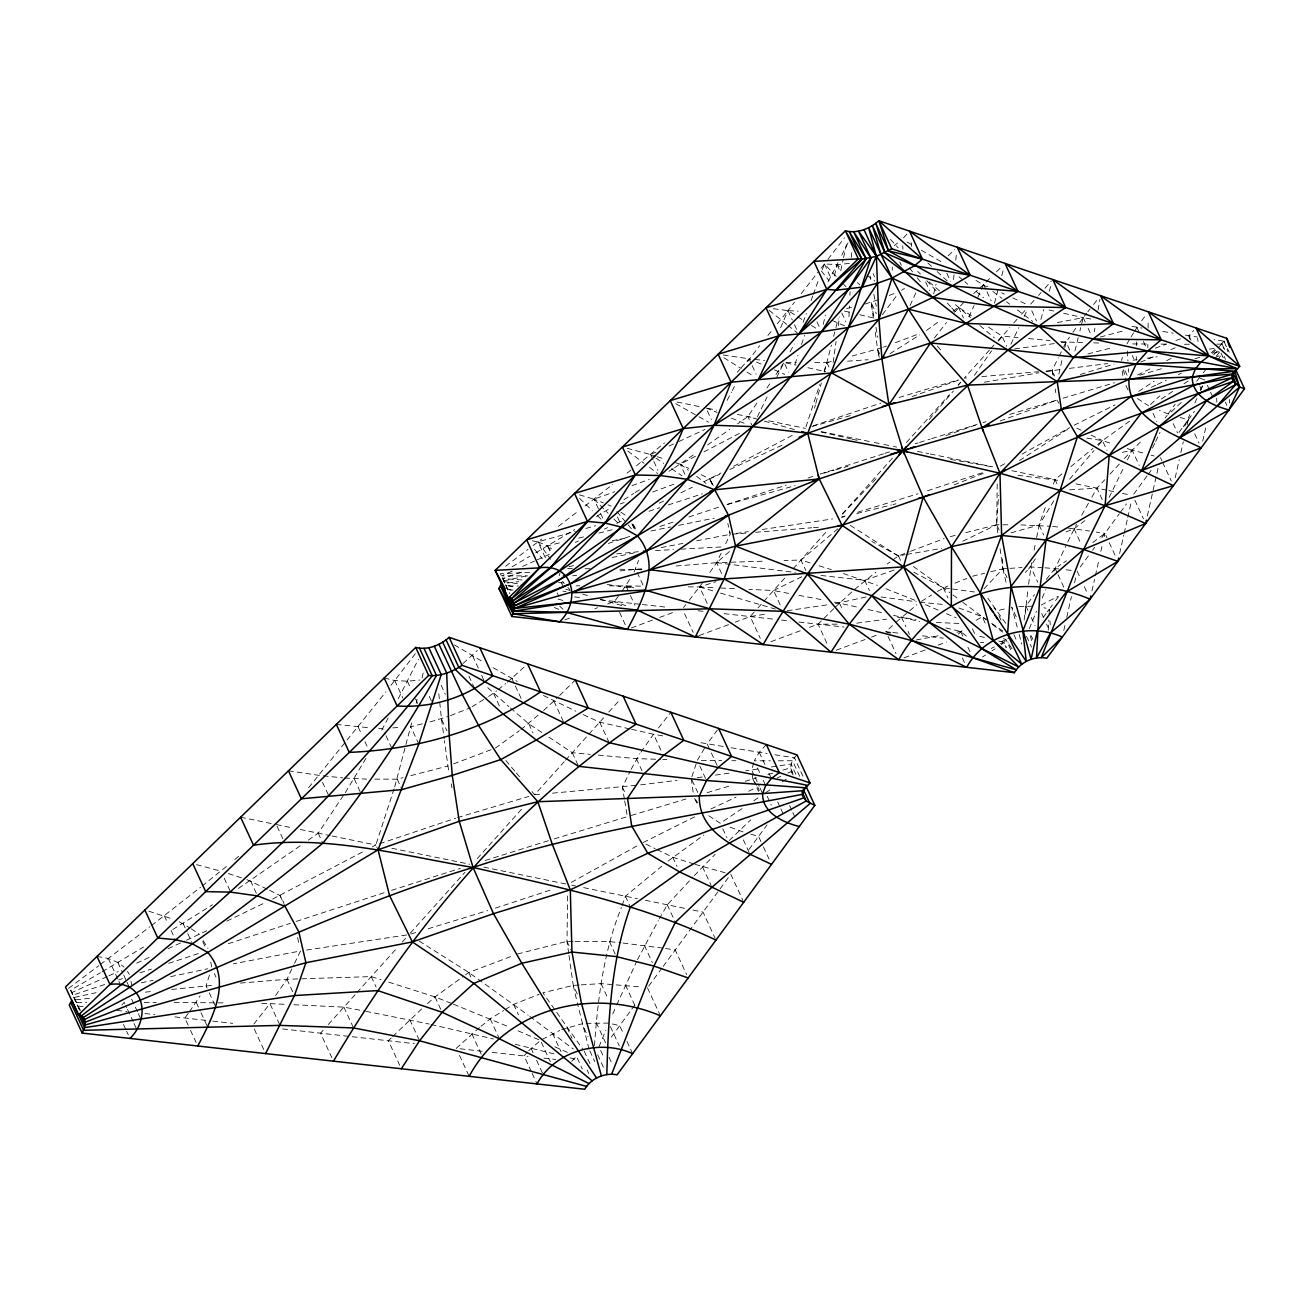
<?xml version="1.0" encoding="UTF-8"?>
<svg xmlns="http://www.w3.org/2000/svg" width="1310" height="1310" viewBox="0 0 1310 1310"><rect width="100%" height="100%" fill="white"/><g stroke="black" fill="none" stroke-linecap="round" stroke-linejoin="round"><path stroke-width="0.75" stroke-dasharray="5 3.75" d="M1147.822 347.69L1147.871 344.432M1148.084 328.122L1148.182 319.967M568.704 953.353L567.001 941.35L567.623 894.533M997.811 532.744L996.681 524.753L997.221 484.045M1136.261 360.266L1136.327 356.598M1136.523 345.594L1136.589 341.926M892.225 270.237L892.29 267.125M848.946 316.774L849.42 306.081M849.895 295.372L850.059 291.819M1048.262 630.126L1048.786 620.105M1049.097 614.325L1049.376 609.052L1043.923 607.774M1229.337 402.923L1229.517 399.419M999.153 530.091L996.681 524.753L998.564 495.311M594.478 1045.609C597.851 998.777 603.55 951.322 621.399 907.552M1025.239 614.226L1027.842 590.04M851.353 257.366L851.795 252.568M953.483 279.57L954.057 274.723M955.743 260.182L956.496 253.714M1024.142 619.957L1025.861 605.875L1034.392 594.691M1028.579 584.293L1031.592 562.809M833.144 362.493L836.058 341.533M838.253 325.813L839.464 317.085M1094.308 331.757L1094.931 328.139M1098.042 310.11L1099.909 299.286M1034.098 550.216L1035.784 541.816M1036.619 537.624L1039.125 525.015L1045.495 506.839M840.758 270.646L843.214 259.282M843.574 257.644L846.391 244.643M422.066 678.007L423.752 670.442M1058.889 374.087L1062.263 359.005M1064.784 347.69L1066.045 342.041L1069.484 337.161M1063.802 630.47L1065.276 623.887M1066.766 617.305L1071.433 596.607M1074.56 582.737L1076.411 574.5M1091.95 590.974L1094.538 579.446M1095.389 575.696L1099.205 558.748M1100.842 551.461L1102.709 543.241M1104.183 536.642L1104.936 533.35L1096.339 532.073M1119.641 553.459L1123.8 535.02M1124.16 533.416L1127.517 518.547M1127.763 517.45L1131.398 501.272M1147.331 515.976L1158.99 464.231M1175.201 477.757L1179.262 459.712M1180.834 452.72L1183.307 441.748M1187.138 424.735L1188.252 419.806L1180.163 417.464M1202.678 441.208L1205.642 428.042M823.253 324.323L825.415 314.99M834.454 275.788L837.041 264.587L839.415 259.904M411.668 722.792L394.687 786.933M416.203 703.29L417.104 699.393M933.67 293.915L936.077 284.204M1074.92 350.982L1078.981 334.607M1079.882 330.971L1080.717 327.647M1081.552 324.307L1083.206 317.642L1086.661 313.254M824.334 372.007L831.408 345.087M833.668 336.342L834.798 331.97M835.927 327.598L838.187 318.838M559.255 575.729L560.041 572.748M994.487 303.216L998.073 289.657M1001.773 275.657L1003.394 269.532M814.542 408.114L815.393 404.97M815.819 403.398L821.354 382.995M753.725 762.682L751.694 769.952L754.2 775.405M1040.861 319.444L1043.841 309.471M1049.294 291.18L1050.784 286.186M209.469 975.115L206.03 985.873L208.454 991.097M634.089 572.044L638.576 560.32M394.064 788.866L375.806 844.983L378.05 849.83M805.961 426.913L819.749 384.518M824.039 371.369L826.888 362.592L833.225 360.938M691.876 776.748L697.264 760.471L705.173 747.175M1121.458 360.447L1122.457 357.433M794.941 364.327L797.954 355.288M801.556 344.448L804.553 335.425M622.053 905.652L625.378 896.187L661.697 866.319M1053.469 484.127L1055.058 479.591L1062.95 473.09M803.079 322.407L806.338 313.483M811.054 300.563L812.74 295.945M813.281 294.439L818.832 279.226M822.287 269.794L824.416 263.949L837.041 264.587L849.535 263.457M598.981 1046.821L605.76 1030.397M1029.316 628.636L1036.505 611.246M780.596 327.795L787.965 310.617L794.581 302.135M612.736 1014.022L615.913 1006.751M616.699 1004.934L636.611 961.54M1042.154 598.031L1045.855 589.549M1053.862 571.193L1065.62 546.352M1184.748 426.176L1189.791 414.648M1194.835 403.12L1197.356 397.372M1200.517 390.167L1202.416 385.844M968.909 316.922L974.051 305.59M977.735 297.501L980.682 291.017M981.419 289.395L983.63 284.548L992.178 276.082M910.106 305.443L916.034 292.507M637.462 959.739L658.308 920.652M1067.716 541.947L1076.574 524.229M275.608 995.502L286.939 979.274L293.702 965.126M294.553 963.358L300.481 950.962L233.442 963.8M709.823 572.404L716.619 562.678L721.139 553.229M725.642 543.797L730.161 534.365L729.948 531.975M1010.894 344.202L1018.82 327.647M1024.109 316.611L1026.745 311.092M1186.827 422.786L1188.252 419.806M1152.505 448.036L1154.962 442.96M1155.666 441.486L1160.054 432.382M1109.128 497.391L1124.045 466.835M1127.435 459.875L1132.184 450.165L1140.322 442.158M624.379 798.936L622.397 787.13L630.257 771.099M631.125 769.33L639.804 753.758M1052.7 374.218L1052.077 370.534L1058.284 357.876M1059.07 356.287L1061.395 351.538M1063.72 346.79L1066.045 342.041L1082.649 342.549M757.36 416.744L767.07 397.012M776.764 377.28L783.233 364.115M398.224 698.721L418.43 659.307M841.79 255.204L848.11 242.71M388.169 718.011L380.735 732.028M828.067 281.814L837.041 264.587L842.101 269.09M727.148 400.352L731.52 392.05M732.257 390.658L734.435 386.499M747.584 361.576L759.653 345.676M345.316 792.599L366.079 758.163M790.061 351.751L794.351 344.104M659.307 918.883L667.281 904.784L693.006 876.996M1081.667 515.207L1088.463 503.204M1091.852 497.194L1096.961 488.171L1104.788 479.738M1035.342 558.911L1028.563 569.162M766.366 744.555L759.243 752.3L754.233 760.848L770.362 760.799M189.41 1011.795L200.168 995.829M622.135 591.039L630.831 577.579M1200.238 390.347L1203.939 384.092M1217.874 360.414L1221.166 354.846L1223.442 357.663M1126.944 343.875L1129.417 339.716M1131.07 336.948L1133.543 332.805M1134.362 331.414L1139.7 323.406M1011.009 532.842L1039.125 525.015L1054.353 499.847M1218.84 347.232L1224.146 341.206L1214.075 339.634M308.292 840.136L318.199 833.16L344.186 794.286M756.918 403.038L747.879 416.564L737.465 423.883M766.956 388.022L770.984 382.012M776.011 374.496L784.051 362.477M689.273 600.193L703.028 582.148M640.934 752.136L653.526 734.239L663.45 736.024M974.394 375.315L991.637 350.818M998.531 341.009L1009.813 327.385M1072.906 332.281L1076.345 327.402M1079.767 322.522L1083.206 317.642L1092.949 319.394M1165.147 418.119L1167.161 415.335M1168.16 413.927L1175.185 404.135M611.328 1037.062L630.568 1010.845M631.764 1009.208L635.399 1004.262M648.679 986.168L661.959 968.057M663.171 966.42L729.588 875.899M748.911 849.568L767.021 824.874M1043.169 617.534L1046.264 613.293M1047.312 611.885L1049.376 609.052L1049.588 613.014M1050.407 607.66L1052.47 604.86M1055.549 600.651L1058.627 596.443M1080.242 567.001L1088.463 555.784M1092.589 550.184L1094.636 547.383M1101.841 537.558L1119.329 513.733M1120.361 512.325L1126.534 503.924M1133.739 494.099L1147.101 475.874M1148.133 474.482L1151.228 470.274M1179 432.415L1182.078 428.206M1183.11 426.814L1194.425 411.389M188.263 1013.351L184.841 1018.001L189.688 1028.497M618.336 596.23L614.521 601.405L606.677 604.319M717.471 729.965L707.154 743.851L710.528 751.154M1141.616 320.819L1146.381 314.384M882.449 314.613L897.743 294.291M390.953 685.376L415.81 653.084M827.953 259.331L844.475 237.798M308.603 787.703L385.926 691.811M801.212 293.653L817.784 272.431M821.092 268.19L824.416 263.949L838.858 279.194M253.911 1024.027L269.942 1003.607L285.924 1004.377M683.509 607.529L685.818 604.598M934.439 337.898L946.459 322.571M954.482 312.337L963.521 302.692M1196.587 381.308L1199.96 377.018M1203.333 372.711L1206.707 368.421M1216.45 355.993L1220.167 351.244M658.471 727.967L670.851 712.28M1087.824 311.78L1090.133 308.849M1093.604 304.46L1097.06 300.072M1046.346 579.364L1055.09 568.36L1060.805 564.577M767.906 335.442L772.622 329.612M777.338 323.767L787.965 310.617L798.134 311.174M929.281 419.478L953.402 390.953M958.232 385.255L960.639 382.389M1069.599 479.214L1093.965 450.575M1098.206 445.596L1102.447 440.618L1131.48 419.888M571.766 1061.264L576.466 1056.368L582.328 1069.075M1001.446 644.651L1009.388 637.299M737.301 372.22L739.904 369.24M741.214 367.75L749.042 358.809L753.512 360.758M527.521 1052.012L524.066 1055.926L531.352 1071.678M528.667 1050.702L540.49 1040.467L516.287 1030.069M958.347 634.106L963.816 628.947M463.085 663.45L477.413 650.415M903.507 237.88L907.093 233.819M323.128 1030.282L320.524 1033.181L331.856 1057.678M328.319 1024.502L355.632 994.061M356.926 992.603L396.865 948.112M754.101 612.228L750.204 616.568L735.221 622.152M757.999 607.889L785.312 577.448M793.139 568.736L827.347 530.615M402.235 942.119L406.28 937.616M410.341 933.097L464.952 872.28M477.233 858.59L522.297 808.401M531.975 791.6L534.578 794.712L564.217 761.716M565.56 760.209L603.599 717.831M608.806 712.05L620.498 699.032M1013.727 323.03L1017.641 318.657M1021.554 314.302L1025.468 309.946M1030.692 304.133L1037.176 296.895M1038.486 295.454L1041.073 292.556M1044.971 288.216L1051.471 280.979M842.346 513.913L892.847 457.665M906.389 442.583L949.488 394.572M958.101 384.976L960.574 382.225M989.41 350.114L964.258 378.115L970.121 377.607M990.655 348.706L994.437 344.514M998.204 340.305L1001.97 336.113L1017.985 337.587M121.83 1005.048L124.253 1002.363L126.71 1007.668M797.053 754.937C791.453 759.882 788.292 768.38 793.107 774.98M1189.562 339.028L1188.923 335.704L1193.672 330.546M694.365 875.538L715.178 854.3M1109.996 474.105L1120.443 462.839M1124.357 458.615L1132.184 450.165L1144.76 453.489M983.99 588.796L1002.936 568.786L1008.143 568.458M842.428 514.077L876.357 478.527M1213.666 354.797L1217.219 351.096M543.601 710.478L558.224 696.92M559.648 695.495L575.336 680.005M996.451 271.858L1000.742 267.633M391.231 1037.946L388.382 1040.762L399.697 1065.259M392.656 1036.537L421.656 1008.929M833.75 608.659L818.062 624.166L807.599 628.047M835.174 607.25L852.073 591.661M1025.288 572.388L1027.466 570.243M729.277 840.463L750.712 819.88M1181.243 402.465L1168.831 414.189L1159.399 410.439M948.129 255.827L954.646 249.702M507.33 682.264L524.737 666.528M890.325 633.238L885.904 631.747L893.698 624.444M896.286 622.004L916.836 604.745M479.476 1027.531L456.224 1048.344L482.162 1051.242M1150.507 404.495L1159.71 395.964M1212.127 353.454L1215.483 350.343M973.576 293.62L983.63 284.548L987.789 286.448M520.856 729.605L542.111 711.821M854.595 589.385L875.948 572.159M427.584 1003.575L435.018 996.894L463.953 975.966M1211.308 352.717L1216.45 348.116M1221.575 343.515L1224.146 341.206L1226.684 346.691M676.157 565.969L716.619 562.678L730.178 550.855M837.925 528.798L800.967 560.009L784.084 560.549M636.496 465.721L664.497 442.927M202.084 886.035L228.66 864.698M234.817 859.524L239.419 855.643M1070.86 466.606L1092.966 448.413M1097.698 444.516L1102.447 440.618L1112.354 443.795M668.018 861.112L703.896 834.994M488.597 696.478L496.621 690.927M498.144 689.699L505.807 683.509M481.016 1026.303L490.218 1018.869L503.58 1010.583M894.353 245.576L897.53 243.038M585.079 505.955L612.867 484.291M627.048 473.156L631.764 469.438M151.501 925.515L200.512 887.279M533.023 545.631L541.816 538.967M558.355 526.342L578.709 510.802M100.346 964.471L149.897 926.743M1092.753 542.569L1104.936 533.35L1107.081 538.017M505.644 566.215L528.045 549.365M68.497 988.428L98.758 965.667M1066.029 531.942L1074.02 528.732L1084.893 520.676M926.497 330.464L940.416 320.36M952.927 311.272L958.494 307.228L971.873 316.119M495.426 748.075L519.268 730.767M887.214 564.02L890.014 561.974M892.831 559.943L898.463 555.882L909.124 551.837M465.558 974.804L468.783 972.478L513.782 955.432M674.601 467.735L695.839 453.211M707.547 444.958L729.67 429.385M238.436 888.426L301.693 844.77M1161.282 399.059L1172.614 391.428M1183.929 383.797L1189.595 379.998M742.082 808.597L720.287 823.286L706.974 814.574M753.84 800.688L760.537 796.169M1063.654 562.694L1066.504 560.811M1138.75 391.346L1154.208 381.144M765.58 792.779L770.542 789.504M782.152 781.874L788.784 777.518M982.484 657.014L985.644 654.967M991.965 650.841L995.125 648.777M1019.508 460.531L1069.762 427.862M890.03 353.667L919.718 334.901M623.969 499.634L633.811 493.444M635.219 492.544L640.852 489.007M668.984 471.289L673.193 468.636M172.74 929.51L212.466 904.784M901.542 290.28L904.44 288.478M472.075 706.745L486.943 697.51M921.372 601.356L931.59 595.018M937.436 591.399L947.67 586.045M505.251 1009.551L513.602 1004.377L539.196 994.257M535.757 552.82L574.713 529.551M596.427 516.517L611.361 507.543M102.147 971.725L143.592 947.015M976.196 620.301L982.222 616.732L987.298 620.252M542.209 1039.436L559.796 1030.413M512.161 566.722L529.862 556.292M79.91 1010.272L70.674 990.278L100.395 972.757M1000.332 466.163L1006.113 462.954M1021.996 454.128L1069.68 427.65M571.34 882.383L639.296 844.639M703.928 481.703L720.958 472.992M733.633 466.294L794.22 434.331M272.677 899.053L363.148 851.664M372.187 846.882L375.806 844.983L332.101 836.009M675.305 462.594L680.234 464.199L695.528 456.24M703.863 451.901L740.003 433.102M1041.221 605.073L1057.792 596.443M991.228 648.434L994.306 646.894M1000.463 643.783L1003.542 642.244L1006.571 647.189M1074.085 425.292L1115.105 404.872M694.709 816.834L642.883 842.658L655.18 848.651M1137.653 375.037L1151.605 368.11M1166.653 360.659L1171.255 358.383M801.769 576.744L773.571 590.532L748.927 589.369M962.801 541.194L996.681 524.753L1008.815 524.819M659.307 503.155L663.63 501.091M680.905 492.773L692.417 487.238M186.478 940.236L206.718 930.771M226.876 921.077L265.357 902.574M1151.326 387.302L1155.829 385.189M1157.336 384.485L1166.342 380.244M1178.345 374.594L1181.342 373.17M710.855 808.99L736.056 797.119M748.649 791.191L755.854 787.801M701.276 474.728L709.692 478.936L719.779 474.22M729.866 469.52L783.216 444.663M627.13 448.282L650.661 454.586L655.933 452.13M668.935 446.12L677.057 442.371M678.809 441.552L704.96 429.467M575.27 542.455L578.349 541.046M604.483 529.027L607.545 527.602M616.781 523.361L622.921 520.529M136.666 963.161L151.436 956.365M168.04 948.735L184.628 941.088M1214.403 357.941L1221.166 354.846M777.239 777.976L780.793 776.339M787.916 773.08L791.486 771.443L793.762 774.259M512.112 571.16L501.697 575.876L527.635 575.909M522.543 566.46L534.447 561.073M537.428 559.73L549.332 554.343M107.125 976.605L72.017 992.472L72.656 995.125L107.24 983.679M108.976 975.77L118.211 971.594M1140.535 362.133L1156.452 355.583M1170.894 349.623L1175.234 347.838M561.597 1029.676L582.082 1023.749L588.026 1036.603M954.99 583.146L966.682 578.529M865.042 304.051L878.421 299.695M889.261 295.438L896.482 292.589M954.106 484.864L983.515 473.27M429.975 721.974L448.74 716.308M450.542 715.587L470.421 707.777M910.646 551.264L944.166 538.574M882.056 347.723L852.253 355.993M883.529 347.166L886.51 346.036M895.418 342.68L919.178 333.723M453.62 763.845L493.526 748.796M1155.273 348.182L1166.489 344.022M1175.84 340.551L1181.44 338.471M564.839 619.876L571.373 617.452M594.904 608.692L597.524 607.725M631.371 627.948L652.429 620.121M659.618 617.452L673.209 612.392M699.229 635.53L730.603 623.871M771 641.654L801.065 630.47M836.222 650.218L864.993 639.526M871.527 637.086L878.06 634.662M904.08 657.8L925.138 649.957M938.058 645.159L946.475 642.031M1000.136 421.001L1057.039 400.041L1058.971 403.284M620.35 503.908L624.182 502.516M652.822 491.97L675.747 483.521M1001.233 641.556L1006.146 639.771L1008.225 643.03M579.413 494.852L593.987 499.159L614.816 491.725M631.96 485.633L649.285 479.46M945.853 435.608L977.08 424.555M912.104 396.521L958.462 380.162M821.026 575.483L864.698 580.297L894.271 570.03M813.346 425.75L880.909 403.103M379.605 843.706L455.618 818.226M521.544 572.175L502.336 578.529L522.837 580.019M118.751 979.864L122.6 978.586M608.364 543.47L631.043 535.986M688.29 586.847L699.622 587.011L715.964 581.64M139.875 972.888L151.387 969.072M168.646 963.374L201.249 952.616M659.945 526.473L675.19 521.462M688.913 516.959L720.909 506.446M927.546 490.726L984.727 471.944M228.333 943.708L290.394 923.321M495.327 908.158L552.509 889.375M648.958 511.227L659.667 507.74M668.231 504.956L702.487 493.788M727.083 504.432L786.246 485.126M808.041 478.019L815.835 475.481M296.191 921.421L385.795 892.192M883.448 453.833L820.387 474.024L834.159 470.241M884.938 453.358L889.457 451.917M391.526 890.358L460.318 868.333M915.068 443.812L918.081 442.878M919.604 442.403L930.182 439.096M931.688 438.621L977.031 424.44M485.191 860.474L548.448 840.692M1080.357 374.48L1113.877 364.147M841.822 517.057L844.999 516.075M857.706 512.21L918.015 493.788M410.898 934.03L416.645 932.278M428.173 928.757L487.68 910.581M983.008 422.59L985.971 421.689M1009.666 414.468L1057.039 400.041M554.212 838.924L627.359 816.638L624.706 800.901M1063.081 398.224L1114.401 382.782M631.273 815.459L685.965 799.002M1139.864 375.151L1162.838 368.306M707.122 792.665L731.881 785.279M745.21 781.3L756.607 777.911M899.053 397.47L958.331 379.867M1195.064 358.694L1199.78 357.302M1213.895 353.11L1218.611 351.702M457.517 817.587L528.798 796.431M767.906 774.554L773.555 772.867M782.954 770.067L790.487 767.84L793.745 774.898M811.905 426.569L850.96 415.483M835.682 469.815L847.881 466.376M532.335 540.85L538.001 541.881L575.237 531.434M585.881 528.454L595.722 525.703M727.132 504.563L795.137 485.65M1100.351 337.014L1122.244 331.168M374.775 779.122L397.208 779.188L403.054 777.665M410.865 775.635L447.922 766.006L444.45 740.625M1087.906 353.897L1112.305 347.641M950.307 536.625L956.496 535.037M965.765 532.662L996.681 524.753M517.532 954.008L567.001 941.35L573.059 941.382M545.32 557.733L538.001 541.881L547.564 545.861L560.009 542.766M578.66 538.115L584.882 536.56M598.883 533.072L614.423 529.207M841.675 517.27L844.688 516.533M856.773 513.536L891.471 504.94M892.978 504.563L896.007 503.81M1004.246 609.035L996.713 610.902L993.962 607.889M846.587 308.587L852.745 307.08M972.544 576.22L984.694 573.24M990.769 571.75L1002.936 568.786L1002.494 557.667M422.295 723.857L410.767 726.69L418.791 744.064M579.216 985.005L573.256 985.382L542.864 992.816L583.081 1049.638M835.436 603.632L866.418 596.901M1122.342 452.359L1132.184 450.165L1139.258 465.508M504.17 580.805L525.818 576.056M74.49 997.401L96.138 992.653M568.949 566.657L573.567 565.674M612.13 557.536L635.268 552.656M141.333 982.811L153.073 980.338M170.677 976.621L207.832 968.778M650.906 530.992L670.704 526.964M678.613 525.359L714.163 518.138M612.179 540.719L624.821 538.279M1057.334 322.571L1083.206 317.642L1085.662 322.964M661.141 547.58L682.837 543.421M696.642 540.784L730.161 534.365L729.392 530.763M916.099 640.017L938.369 635.759M956.922 632.206L960.639 631.502L965.404 632.681M878.551 545.091L898.463 555.882L905.095 554.719M906.749 554.441L941.562 548.399M984.416 382.209L1038.928 372.81M1046.035 371.581L1061.64 369.338M764.336 614.325L750.204 616.568L760.275 638.347M1209.294 349.148L1214.223 348.394M736.187 533.465L748.256 531.647M762.305 529.518L832.636 518.924M757.606 769.068L745.652 770.82M771.393 766.972L791.109 764.008L796.857 776.453M306.507 950.061L406.968 934.914M787.195 610.738L829.394 604.516M1133.035 360.234L1137.064 359.66M1147.134 358.236L1157.205 356.795M697.329 777.698L705.37 776.552M715.44 775.111L731.553 772.818M856.691 623.183L886.542 619.155M897.743 617.632L901.476 617.141L916.23 619.859M1014.677 348.869L1056.417 343.318M1061.231 342.68L1066.045 342.041L1070.057 350.72M1069.304 368.388L1107.572 363.623M552.542 793.156L638.609 785.116M640.639 784.87L677.106 780.318M507.281 583.015L518.744 581.722M75.816 999.808L91.635 998.04M572.65 575.794L576.596 575.385M619.941 570.914L641.491 568.802M145.361 992.145L153.45 991.31M171.643 989.427L214.119 985.218M616.65 553.868L638.314 551.723M1018.803 606.514L1032.149 606.186M384.19 677.99L394.736 680.545L407.361 681.184L419.855 680.054M586.11 1023.388L608.773 1023.094M981.829 376.592L1038.421 371.712M1046.231 371.041L1052.077 370.534L1054.648 376.085M534.578 794.712L542.569 794.024M240.418 983.073L286.939 979.274L371.287 976.605L380.932 979.683M732.126 534.218L747.257 532.99M755.673 532.302L811.791 527.766M813.51 527.635L821.878 526.947M814.656 362.559L832.047 362.231M847.537 361.167L868.17 359.726M392.722 727.885L400.729 727.361M1009.895 568.343L1022.062 567.558M581.198 984.874L601.077 983.613L641.458 987.036M1069.631 489.825L1096.961 488.171L1102.365 499.88M655.458 550.577L673.487 549.578M680.987 549.168L723.578 546.81M529.764 572.339L500.354 573.682L504.792 583.048M721.63 573.518L716.619 562.678L765.351 561.139M508.427 586.012L518.334 585.963M76.782 1002.625L86.673 1002.576M1189.382 344.235L1183.912 344.252L1186.189 349.197M1216.728 344.153L1222.214 344.137L1224.703 349.541M778.418 760.783L792.534 760.733L800.017 776.945M576.089 585.799L579.79 585.799M609.33 585.848L642.948 586.127M837.106 624.182L818.062 624.166L828.116 645.928M144.264 1002.396L156.267 1002.412M174.263 1002.428L224.927 1002.92M786.082 362.477L796.283 362.51M344.645 778.058L366.603 779.106M1132.642 343.924L1149.721 344.022M1161.119 344.104L1166.817 344.137M1020.932 524.901L1050.767 526.26M701.325 760.504L721.679 760.635M731.848 760.701L735.925 760.733M575.09 941.399L609.445 941.612L621.087 942.856M261.754 1003.493L269.942 1003.607L280.012 1025.386M567.574 568.393L572.323 568.458M585.111 568.687L590.957 568.786M619.843 569.26L642.015 569.637M1093.719 342.876L1099.27 343.04M598.326 755.117L636.365 758.637L660.731 759.374M662.762 759.44L666.806 759.554M642.948 584.948L635.71 569.277L642.358 569.506M936.372 622.528L959.428 623.445M707.171 603.353L699.622 587.011L715.473 587.764M720.746 588.026L734.844 588.698M293.931 1004.754L343.891 1007.128L363.852 1010.927M1042.924 567.688L1030.757 567.017L1037.766 582.164M1044.954 567.803L1060.609 569.08M336.326 724.397L370.484 727.885M378.623 728.327L382.684 728.54L385.189 733.96M558.584 582.59L563.267 582.934M919.898 602.273L945.034 604.598M1028.678 338.586L1050.031 340.551M1060.707 341.55L1066.045 342.041M548.874 737.153L572.29 752.71L590.319 754.38M754.871 359.431L764.598 360.447M323.243 775.815L342.696 777.862M1052.7 526.456L1060.461 527.291M1068.207 528.11L1089.478 531.041M623.02 943.053L663.662 948.227M635.71 569.277L641.736 569.932M509.541 589.664L513.078 590.073M574.5 596.934L581.46 597.704M600.602 599.849L640.606 604.319M642.358 604.516L666.708 607.234M698.017 610.738L703.241 611.328M724.119 613.653L774.57 619.303M781.53 620.072L790.225 621.055M798.92 622.021L844.148 627.081M885.904 631.747L891.128 632.321M892.863 632.517L899.823 633.303M922.437 635.825L943.315 638.167M980.24 642.293L983.777 642.686M79.189 1006.195L83.169 1006.637M116.983 1010.419L126.972 1011.533M144.935 1013.547L154.907 1014.66M174.852 1016.887L210.779 1020.899M212.777 1021.129L232.721 1023.356M282.616 1028.939L414.32 1043.661M492.151 1052.356L528.045 1056.368M543.945 1058.153L555.866 1059.479M1017.935 475.317L1060.298 480.655M716.619 562.678L795.317 572.486M773.326 308.734L787.965 310.617L804.749 321.196M1066.127 569.784L1071.646 570.489M913.741 572.208L943.282 587.764L949.439 588.616M952.517 589.025L974.427 592.005M881.057 596.951L916.198 601.765M723.3 354.977L749.042 358.809L751.4 363.934M607.218 584.457L629.913 587.862M288.462 770.804L319.362 775.405M665.595 948.505L675.24 949.963L686.571 974.46M1185.452 335.147L1197.307 337.014M731.193 747.764L767.07 753.528M774.898 754.756L794.466 757.802L803.767 777.943M1086.825 438.146L1102.447 440.618L1106.966 450.411M1131.971 326.386L1142.042 328.106M1162.887 331.479L1173.302 333.166M503.793 581.493L521.38 584.358M562.923 591.121L566.116 591.645M723.185 746.454L699.212 742.426M950.634 459.417L992.702 466.917M97.005 956.431L108.321 958.478L117.884 962.457L124.057 967.091M788.767 593.414L773.571 590.532L780.776 606.137M798.904 595.346L824.252 600.144M834.388 602.076L858.541 607.365M365.85 1011.304L429.156 1024.043M1076.001 483.881L1107.163 490.267M1108.866 490.628L1115.678 492.02M1122.49 493.411L1127.599 494.459M583.654 887.623L637.348 898.644M645.322 900.281L685.146 908.436M693.088 910.073L703.028 912.104L715.145 938.353M677.09 402.006L700.899 406.902M707.744 408.311L716.472 410.112M737.399 414.402L752.677 417.546M768.675 420.821L805.486 428.386M821.485 431.661L872.673 442.158M874.261 442.485L882.269 444.139M883.857 444.467L891.864 446.104M893.469 446.432L896.662 447.087M917.458 451.36L928.659 453.653M930.247 453.981L992.636 466.786M1011.844 470.716L1055.058 479.591L1057.563 484.995M240.598 817.211L272.349 823.744M276.328 824.547L292.277 827.838M300.252 829.476L330.12 835.6M391.805 848.258L469.782 864.256M483.783 867.138L565.756 883.955M571.733 885.183L575.712 886.002M786.033 362.919L795.956 365.097M807.861 367.717L825.726 371.647M628.178 590.695L625.951 585.865L633.712 587.584M1048.95 309.962L1053.846 311.06M1063.638 313.254L1083.206 317.642M583.228 714.605L599.702 722.187L629.602 728.884M631.6 729.326L653.526 734.239L661.73 752.005M868.072 609.543L882.383 612.802M893.518 615.323L919.554 621.529M431.088 1024.486L493.493 1038.994M821.108 431.989L851.14 438.932M852.122 439.161L858.574 440.651M612.409 1023.962L619.695 1025.665L623.74 1034.409M844.393 311.043L852.286 312.926M859.688 314.695L872.509 317.773M945.853 627.899L960.639 631.502L969.023 638.363M515.174 1044.266L554.359 1053.96M979.7 636.267L984.481 637.462M998.777 641.048L1003.542 642.244L1006.096 647.762M569.965 1057.858L573.862 1058.84L575.565 1062.525M1151.048 455.159L1154.192 455.995M695.07 864.371L725.134 872.755M196.5 864.616L220.981 871.183M625.951 585.865L631.928 587.502M507.822 585.374L515.665 587.519M557.995 599.079L564.659 600.897M757.851 419.331L747.879 416.564L751.743 424.931M764.369 421.149L795.792 429.909M743.032 831.899L729.719 827.036M750.81 834.159L758.572 836.402L762.616 845.146M699.622 587.011L714.539 591.35M720.516 593.102L775.373 609.068M565.642 589.189L570.276 590.532M582.688 594.15L589.582 596.165M600.127 599.243L623.478 606.055M148.75 911.171L171.79 918.785M810.071 562.907L800.967 560.009L805.797 570.489M819.176 565.805L831.31 569.67M843.444 573.534L877.438 585.374M388.661 982.14L435.018 996.894L451.573 1003.493M1127.222 448.577L1132.184 450.165M656.949 849.502L672.767 857.215L693.203 863.781M653.084 459.81L650.661 454.586L655.59 456.191M657.227 456.715L665.447 459.384M228.366 873.59L245.003 878.994M246.853 879.599L267.879 889.457M958.871 607.987L982.222 616.732L985.611 619.303M625.82 605.728L614.521 601.405L615.962 604.516M885.92 588.747L915.657 600.569M453.424 1004.213L508.837 1026.86M506.495 588.436L512.456 590.826M554.245 607.512L558.731 609.297M706.008 407.95L717.159 412.437M731.373 418.119L746.929 424.358M1200.091 378.131L1204.938 380.08M598.408 508.722L593.987 499.159L603.353 502.942M608.036 504.841L611.148 506.102M179.29 921.814L189.573 927.709M831.932 320.36L845.458 326.174M925.482 604.663L939.45 610.673M946.426 613.669L956.202 617.861M756.492 362.051L760.946 364M774.357 369.829L784.788 374.365M1003.476 638.592L1006.146 639.771L1011.173 650.661M554.867 1046.821L567.459 1052.388M1001.659 292.834L1004.426 294.111M1012.745 297.927L1025.222 303.674M543.437 695.495L575.909 711.232M1076.836 428.141L1081.094 430.22M1091.066 435.067L1102.447 440.618M684.884 474.269L680.234 464.199L688.651 468.407M269.614 890.325L280.012 895.532L283.811 902.606M975.983 280.438L986.692 286.857M493.133 667.691L517.172 681.38M871.903 541.505L875.227 543.29M675.747 403.693L697.608 416.023M698.967 416.793L708.546 422.197M907.06 241.99L911.826 244.741M921.356 250.259L941.612 261.967M454.406 644.897L482.866 661.763M723.906 357.777L741.214 368.536M746.978 372.122L752.742 375.708M811.463 325.437L818.177 329.661M850.387 525.441L901.902 558.322M419.233 941.104L468.783 972.478L528.208 1015.234M1137.489 398.518L1148.575 405.789M988.591 327.222L1001.97 336.113L1006.686 346.315M510.425 707.957L528.814 723.841L542.193 732.716M620.891 512.21L624.985 514.961M191.211 928.806L199.398 934.292M650.661 454.586L654.574 457.223M655.884 458.107L663.712 463.412M671.555 468.718L681.986 475.776M991.719 623.347L1002.805 631.06M913.397 566.51L949.766 592.595M680.234 464.199L688.438 470.29M696.658 476.398L706.09 483.406M953.009 595.002L959.51 599.833M962.752 602.256L982.222 616.732L985.89 624.657M529.829 1016.429L573.305 1049.048M992.833 291.475L1002.035 298.402M1006.637 301.857L1009.715 304.166M1017.379 309.946L1032.722 321.474M627.834 451.082L644.094 463.314M649.498 467.375L657.636 473.5M549.889 550.888L547.564 545.861L551.428 548.759M992.407 624.444L1002.592 632.157M867.04 275.215L874.9 281.191M769.134 310.306L786.671 324.356M787.883 325.339L797.299 332.887M958.953 276.738L963.292 280.422M964.749 281.666L967.631 284.123M976.31 291.508L983.548 297.665M955.547 304.706L970.513 317.511M979.929 325.535L994.47 337.947M929.117 281.879L940.858 292.015M487.762 687.701L508.886 706.63M857.28 282.616L859.802 284.86M927.873 262.982L931.721 266.536M937.174 271.612L948.522 282.141M559.681 606.121L562.94 609.199M579.642 498.373L592.333 510.72M597.409 515.665L602.502 520.61M917.704 271.35L920.471 274.085M593.987 499.159L608.086 513.209M613.964 519.071L617.501 522.575M843.673 284.27L846.08 286.808M926.792 280.684L936.29 291.033M947.343 303.085L950.536 306.573M951.715 307.866L955.285 311.747M890.505 239.402L898.136 247.77M562.498 581.345L564.315 583.408M567.967 587.535L569.784 589.598M616.83 511.588L627.048 523.591M628.178 524.933L632.042 529.486M937.354 346.053L942.234 351.882M505.873 760.52L515.01 771.393M516.32 772.949L521.527 779.172M534.529 549.316L542.356 558.813M909.435 267.944L912.775 272.152M917.229 277.769L920.39 281.797M821.419 270.974L828.968 280.569M538.001 541.881L550.708 559.354M1005.72 623.331L987.92 598.293M1009.273 644.667L1012.417 649.547M547.564 545.861L551.363 551.87M695.757 799.804L697.722 802.948M70.674 990.278L80.368 1010.534M752.153 773.588L752.841 779.024L756.689 785.361M632.894 524.016L636.693 530.321M203.214 940.613L207.979 948.505M127.479 971.365L129.346 974.493M712.198 484.373L709.692 478.936L713.262 485.551M632.73 524.622L636.398 531.533M709.692 478.936L713.606 486.501M505.627 584.817L509.786 593.594M1227.519 348.526L1229.222 352.194M1220.986 352.996L1222.623 356.533M1225.374 402.17L1226.815 405.281M1188.923 335.704L1191.347 340.944M1207.345 385.304L1209.769 390.527M1210.571 392.279L1212.176 395.751M1199.796 385.991L1201.303 389.267M1194.72 433.807L1199.043 443.14M1136.834 327.254L1139.029 332.003M1143.401 341.468L1145.595 346.217M1173.17 423.589L1177.526 432.988M1132.348 355.567L1133.887 358.907M1153.013 413.305L1156.828 421.558M1124.979 370.648L1127.648 376.445M1160.48 457.649L1161.921 460.76M1162.641 462.315L1171.255 480.983M1125.994 385.517L1128.516 390.986M1088.135 328.302L1090.591 333.641M1134.853 500.174L1143.483 518.842M1031.756 310.716L1036.505 320.966M1109.242 542.684L1115.711 556.684M983.63 284.548L986.135 289.985M986.97 291.786L991.162 300.841M1074.02 528.732L1081.208 544.289M946.803 273.2L950.503 281.224M958.494 307.228L963.472 318.002M1077.147 571.209L1080.75 578.987M1084.336 586.765L1087.939 594.543M1039.125 525.015L1043.742 535.004M925.63 281.961L929.609 290.574M1055.09 568.36L1057.301 573.125M1058.022 574.697L1063.884 587.388M899.757 261.967L901.296 265.324M1041.696 613.522L1043.317 617.026M1046.559 624.035L1048.18 627.556M873.148 273.708L874.605 276.869M1025.861 605.875L1028.153 610.853M1031.216 617.485L1035.047 625.771M1000.087 548.759L1002.936 568.786L1006.997 577.579M1031.183 635.71L1032.886 639.362M1026.516 636.349L1031.51 647.156M873.328 318.166L871.183 302.544L876.341 313.712M1016.183 616.699L1011.762 607.152L1017.69 628.882M1013.907 634.613L1016.38 639.968M879.763 354.093L877.602 349.41L874.933 329.874M837.041 264.587L839.333 269.532M998.891 615.602L1001.053 620.285M824.416 263.949L831.686 279.669M841.79 312.992L845.801 321.671M972.462 628.816L974.738 633.778M943.282 587.764L947.965 597.917M960.639 631.502L963.063 636.742M967.91 647.238L970.333 652.478M816.949 321.867L819.241 326.829M826.888 362.592L829.295 367.782M962.375 657.997L964.537 662.663M787.965 310.617L792.304 320.017M794.466 324.716L796.644 329.416M898.463 555.882L900.985 561.351M784.788 364.082L788.505 372.138M901.476 617.141L905.832 626.573M908.01 631.289L909.467 634.449M864.698 580.297L869.431 590.548M888.065 636.414L895.974 653.526M752.186 365.637L756.132 374.169M839.448 603.026L841.888 608.315M707.334 410.849L711.33 419.495M653.886 461.562L657.915 470.29M789.586 805.552L792.01 810.792M792.812 812.544L795.252 817.8M759.243 752.3L764.909 764.549M768.937 773.277L770.558 776.781M777.665 801.917L780.089 807.14M780.891 808.876L784.1 815.835M757.491 767.922L759.947 773.211M763.206 780.269L765.646 785.574M684.524 613.653L693.154 632.321M767.201 796.283L771.246 805.044M755.051 777.223L759.243 786.311M760.078 788.129L762.6 793.582M757.655 786.95L759.325 790.569M752.841 779.024L756.132 786.164M756.951 787.949L758.605 791.502M631.862 523.754L634.662 529.797M617.452 516.992L619.827 522.133M763.419 846.899L769.085 859.147M711.363 752.972L718.109 767.545M600.619 513.504L604.303 521.495M743.327 839.825L750.008 854.284M630.421 595.542L634.892 605.204M699.786 765.941L706.516 780.531M722.776 828.706L726.952 837.712M619.548 612.294L625.296 624.739M692.089 780.285L697.706 792.452M730.8 874.245L742.934 900.494M694.627 798.478L697.984 805.765M702.504 866.762L711.166 885.511M561.188 582.279L563.529 587.338M636.365 758.637L641.982 770.771M557.208 592.841L558.846 596.377M672.767 857.215L676.992 866.401M599.702 722.187L609.183 742.704M622.397 787.13L625.82 794.531M667.281 904.784L675.37 922.322M502.532 577.677L506.708 586.716M553.95 701.145L563.988 722.874M572.29 752.71L578.578 766.317M625.378 896.187L630.372 907.011M644.34 945.329L652.331 962.604M511.932 678.564L514.486 684.115M515.354 685.965L521.347 698.934M528.814 723.841L532.957 732.814M647.467 987.805L660.404 1015.807M609.445 941.612L615.602 954.924M493.559 693.399L499.929 707.171M625.41 984.956L636.398 1008.733M472.615 655.835L478.33 668.198M481.589 675.272L484.864 682.33M468.898 676.042L473.892 686.833M601.077 983.613L607.873 998.302M626.966 1041.401L632.632 1053.649M610.394 1026.614L619.303 1045.904M567.001 941.35L571.127 950.258M441.126 685.212L445.318 694.316M596.181 1022.471L606.022 1043.792M609.019 1057.317L612.245 1064.326M568.982 955.35L573.256 985.382L578.136 995.928M600.668 1050.473L604.041 1057.792M597.671 1054.746L604.336 1069.173M438.801 693.727L441.503 719.141L446.923 730.865M429.271 696.38L432.66 703.716M589.827 1050.898L594.773 1061.608M584.211 1051.209L589.991 1063.704M407.361 681.184L410.619 688.258M415.532 698.869L418.807 705.959M587.175 1070.041L588.829 1073.627M567.033 1027.498L572.044 1038.339M394.736 680.545L402.809 698.017M552.542 1033.328L560.991 1051.619M541.308 1042.236L550.298 1061.706M513.602 1004.377L518.433 1014.808M530.959 1048.098L533.383 1053.338M536.609 1060.33L543.077 1074.331M386.024 735.761L391.854 748.387M397.208 779.188L402.006 789.57M532.155 1073.43L537.002 1083.927M358.285 727.214L361.609 734.451M364.95 741.673L367.455 747.093M468.783 972.478L472.157 979.765M490.218 1018.869L499.454 1038.83M354.355 779.073L360.217 791.748M471.796 1033.737L482.702 1057.334M435.018 996.894L442.125 1012.286M459.466 1055.336L469.16 1076.345M322.506 782.234L328.826 795.89M409.768 1019.638L419.544 1040.779M318.199 833.16L322.833 843.198M371.287 976.605L376.117 987.101M277.114 826.283L283.517 840.136M343.891 1007.128L353.503 1027.924M280.012 895.532L285.04 906.405M250.554 880.795L257.53 895.909M286.939 979.274L292.785 991.932M224.206 878.158L230.658 892.126M254.304 1029.087L265.619 1053.584M202.755 941.562L206.096 948.817M214.3 973.477L216.003 977.162M183.04 923.321L186.986 931.885M187.772 933.588L192.521 943.871M209.256 992.849L215.691 1006.784M164.307 915.755L167.696 923.108M171.102 930.477L175.36 939.679M196.271 1002.461L200.25 1011.107M201.052 1012.826L207.439 1026.647M190.49 1030.249L196.156 1042.498M117.884 962.457L122.862 973.232M123.697 975.033L126.186 980.42M127.005 982.205L129.51 987.609M131.671 999.235L137.517 1011.877M138.352 1013.694L140.858 1019.115M108.321 958.478L118.08 979.618M118.899 981.37L120.52 984.891M127.528 1009.437L133.243 1021.8M134.062 1023.569L136.502 1028.874M123.451 1024.42L125.891 1029.676M126.693 1031.412L128.315 1034.916M73.491 996.943L79.337 1009.568M503.007 578.84L504.334 581.82M505.906 585.39L508.28 590.745M1224.277 356.484L1225.439 359.513M1222.214 344.137L1223.835 348.624M1224.146 341.206L1227.83 351.686M1123.194 369.616L1125.994 379.196M1030.233 635.776L1031.805 641.327M589.009 1049.113L577.235 1002.641M1019.196 634.433L1021.718 644.062M1052.077 370.534L1053.24 375.397M1002.936 568.786L1006.473 584.129M573.256 985.382L576.793 1000.725M727.836 523.525L728.622 527.144M297.583 937.469L298.827 943.249M870.02 276.132L870.708 279.439M873.786 294.39L876.259 306.344M879.223 357.302L877.602 349.41L878.977 356.779M871.183 302.544L874.228 318.477M875.915 327.32L877.831 337.358M447.922 766.006L448.659 769.969M451.246 783.855L451.983 787.834M1055.172 388.972L1055.794 392.656M210.812 961.999L211.745 967.959M1197.553 338.144L1198.044 341.55M911.187 242.661L911.744 246.509M131.049 981.337L131.557 984.874M1122.212 371.008L1122.834 375.528M691.287 778.549L693.498 794.646M441.503 719.141L444.172 738.676M902.721 245.805L902.934 249.08M1127.353 350.965L1127.943 361.101M1128.385 368.7L1128.581 372.236M1049.998 620.94L1050.194 624.886M1216.679 398.125L1216.843 402.17"/><path stroke-width="1.5" d="M606.825 1074.577C608.364 1018.067 611.197 960.738 630.372 907.011L679.546 871.903L729.441 843.116L806.125 801.032L814.82 805.372L617.092 1074.822C604.696 1072.399 591.105 1078.326 584.702 1089.249L82.186 1033.082L69.25 1005.081L71.87 1000.25L84.528 1027.629L82.186 1033.082M1235.87 370.108L1244.5 388.775L1046.788 658.226C1034.376 655.802 1020.785 661.73 1014.382 672.652L511.866 616.486L514.748 608.413L512.832 600.045M505.07 590.27L501.55 583.654L498.93 588.485L513.291 613.702L709.692 608.79L783.183 611.328L849.224 624.182L912.382 640.737L966.698 667.33C984.318 634.482 1028.972 621.939 1062.312 637.053L1041.319 657.636L1083.616 549.463L1105.067 505.725L1109.226 455.307L1141.305 413.043L1193.23 385.598L1233.103 374.07L1239.686 366.325L1226.733 338.324L878.813 220.751C869.971 228.693 857.264 233.835 845.392 230.838L495.18 570.374L508.116 598.375L510.916 599.407L514.224 602.977L566.526 575.958L637.462 535.856L807.73 433.233L894.714 402.661M801.998 792.108L806.125 801.032L802.719 794.286L803.423 790.667L809.989 782.922L797.053 754.937L449.133 637.348C440.275 645.29 427.584 650.431 415.712 647.435L65.5 986.97L78.436 1014.972C84.397 1015.84 86.46 1022.57 84.528 1027.629L294.455 995.551L377.738 990.589L442.125 1012.286L499.454 1038.83L589.025 1083.583M510.638 597.491L514.846 605.613C589.942 569.195 652.069 506.479 683.214 428.599L670.278 400.614L731.078 382.192L831.686 372.973L881.925 358.776L930.444 343.007L1008.258 349.721L1136.212 363.934L1234.691 371.156L1192.28 376.985L1131.038 396.439L1077.459 436.656L1060.052 490.415L1046.051 539.998L1040.091 587.224L1036.505 657.98L1050.62 632.812L1090.084 599.21L1090.837 595.919M904.178 454.095L888.917 404.708L881.925 358.776L878.928 319.296L876.374 256.433L868.628 227.694L892.044 278.031L908.403 309.144L930.444 343.007L967.5 385.124L981.976 427.682L999.972 473.238L1001.626 535.446L1011.058 586.372L1031.068 659.29L1037.34 630.749L1066.078 592.136L1117.872 561.351L1118.609 558.06M901.558 447.037L923.173 497.096L951.502 546.679L980.191 592.791L1026.27 661.386L1022.799 631.027L1040.091 587.224L1083.616 549.463L1145.644 523.509L1146.381 520.217M509.475 598.506L514.748 608.413L649.94 569.784L724.135 578.954L783.183 611.328L830.999 652.151L849.224 624.182L871.805 595.69L903.523 566.821L923.173 497.096L929.363 494.64M509.737 597.54L514.748 608.413L571.078 583.49L637.462 535.856L687.21 479.313L713.999 425.275L731.078 382.192L718.142 354.208L778.942 335.786L821.534 331.774L848.471 327.467L878.928 319.296L908.403 309.144L932.785 297.452L970.202 275.264L909.5 231.117L922.437 259.118L914.544 265.733L892.044 278.031L878.928 319.296L831.686 372.973L752.513 426.601L687.21 479.313L622.201 527.275L514.224 602.977M1234.773 371.287L1239.587 387.04L1141.632 470.617L1105.067 505.725L1046.051 539.998L1011.058 586.372L1007.554 634.367L1021.816 664.219L903.523 566.821L842.035 525.326L819.225 478.936L807.73 433.233L848.471 327.467L870.921 258.005L858.508 231.149L892.044 278.031L932.785 297.452L965.961 323.406L1057.203 381.619L1192.28 376.985L1233.103 374.07L1232.399 377.689L1233.398 381.325L1239.587 387.04L1244.5 388.775M611.639 1074.233L653.936 966.076L675.37 922.322L711.952 887.214L809.908 803.652L803.177 789.078M890.554 454.308L981.976 427.682L1061.346 409.359L1128.991 379.343L1195.326 368.978L1236.837 368.667L1208.983 355.96L1148.297 311.813L1161.233 339.814L1147.789 350.949L1136.212 363.934L1128.991 379.343C1127.255 409.44 1156.108 426.29 1179.688 437.687L1228.96 409.948L1239.587 387.04L1232.857 372.482M197.777 1046.002C212.433 1018.017 232.394 980.846 207.782 952.452L192.521 943.871L175.36 939.679L157.806 938.026L144.87 910.024M265.619 1053.584L294.455 995.551L305.918 962.735L298.811 931.836L285.04 906.405L257.53 895.909L230.658 892.126L205.67 891.619L192.734 863.617M514.748 608.413L570.538 602.518L637.118 610.051L695.299 636.987L724.135 578.954L735.598 546.139L819.225 478.936L908.698 448.773M333.46 1061.165C410.701 930.64 509.541 809.531 636.038 724.135L623.101 696.134M1228.96 409.948C1212.978 405.822 1191.838 396.39 1192.28 376.985L1195.326 368.978L1201.041 361.937L1208.983 355.96L1196.046 327.959L1239.686 366.325L891.75 248.736L876.374 256.433L861.914 259.151L826.823 289.379L798.805 334.115L758.506 379.294L713.999 425.275L660.338 475.53L605.04 523.083L510.916 599.407L539.622 567.836C574.026 562.841 581.001 601.601 559.616 621.824L513.291 613.702L500.518 586.061L514.208 611.033L566.198 612.278L627.457 629.406C642.113 601.421 662.074 564.25 637.462 535.856L622.201 527.275L605.04 523.083L587.486 521.429L526.685 539.835L539.622 567.836L495.18 570.374L505.103 588.681M537.002 1083.927C554.638 1051.079 599.292 1038.535 632.632 1053.649M906.373 446.595L902.754 450.869C850.894 511.408 802.932 575.385 763.157 644.569L709.692 608.79L645.371 590.171L572.519 592.693L646.649 550.904L728.491 515.239L819.225 478.936L818.16 475.055M401.319 1068.763L419.544 1040.779L442.125 1012.286L473.843 983.417L521.822 963.276L571.946 952.042L616.371 956.595L653.936 966.076L688.176 977.948M892.044 278.031L877.52 283.173L848.471 327.467L790.732 376.969L713.999 425.275L683.214 428.599L622.414 447.021L635.35 475.006L605.04 523.083L559.19 570.996L512.963 600.946L550.2 568.294L587.486 521.429L574.55 493.428L635.35 475.006L660.338 475.53L687.21 479.313L714.72 489.809L819.225 478.936L812.871 480.704M1064.162 408.016L1061.346 409.359L999.972 473.238L951.502 546.679L951.322 605.171L981.616 648.646L1016.282 669.819L912.382 640.737L871.805 595.69L807.418 573.993L735.598 546.139L649.94 569.784L728.491 515.239L714.72 489.809L752.513 426.601L790.732 376.969L821.534 331.774L848.487 289.346L866.188 258.872L853.662 231.772L870.921 258.005L848.487 289.346L798.805 334.115L861.914 259.151L849.207 231.641L866.188 258.872L836.517 290.149L826.823 289.379L766.006 307.801L778.942 335.786L758.506 379.294L821.534 331.774L862.34 287.119L876.374 256.433L863.978 229.627M983.45 431.498L981.976 427.682L1057.203 381.619L1073.267 357.646L1093.064 338.962L1113.467 323.668L1100.531 295.683L1161.233 339.814L1093.064 338.962L1038.863 326.092L993.668 306.278L952.73 286.038L888.54 250.881L875.801 223.322L885.003 252.846L932.785 297.452L993.668 306.278L1065.718 307.539L1052.781 279.538L1113.467 323.668L1038.863 326.092L965.961 323.406L908.403 309.144L881.925 358.776L884.627 357.073M129.919 1038.421C151.305 1018.214 144.346 979.454 109.942 984.432L97.005 956.431M469.16 1076.345C505.414 1008.929 592.054 986.381 660.404 1015.807M1217.006 406.215L1235.805 384.436L1232.268 374.562M898.987 454.816L902.754 450.869C952.468 398.191 1004.737 347.166 1065.718 307.539L1005.016 263.392L1017.952 291.393L965.961 323.406L930.444 343.007L888.917 404.708L882.498 406.526M78.436 1014.972L428.648 675.436C440.504 676.582 452.343 671.866 462.07 665.349L809.989 782.922M508.116 598.375L858.328 258.84L861.914 259.151L845.392 230.838L858.328 258.84L813.87 261.378L826.823 289.379M512.357 600.193L514.846 605.613L571.078 583.49L646.649 550.904L714.72 489.809L710.135 491.299M81.236 1016.003C211.008 916.656 331.365 804.684 432.234 675.747L419.527 648.237M725.282 515.878L728.491 515.239L735.598 546.139L842.035 525.326L923.173 497.096L999.972 473.238L1005.556 469.619M83.267 1017.559C166.616 964.455 246.886 906.454 322.833 843.198C365.195 790.487 403.054 734.222 436.492 675.469L423.982 648.368M84.544 1019.573L136.846 992.571L207.782 952.452L378.05 849.83L459.237 821.304L537.821 801.72L762.6 793.582L803.423 790.667M896.793 449.494L999.972 473.238C1074.085 433.61 1154.454 409.08 1233.398 381.325L1232.071 378.164M799.067 437.262L807.73 433.233L907.486 451.721M501.55 583.654L514.208 611.033L724.135 578.954L903.523 566.821L951.502 546.679L1001.626 535.446L1046.051 539.998L1083.616 549.463L1117.872 561.351M695.299 636.987L697.919 636.021M981.976 427.682L989.492 424.915M910.188 448.233L914.642 446.661M999.972 473.238L1060.052 490.415L1105.067 505.725L1173.416 485.65L1109.226 455.307L1077.459 436.656L1061.346 409.359L1057.203 381.619L967.5 385.124L888.917 404.708L831.686 372.973M877.52 283.173L862.34 287.119L836.517 290.149M918.637 498.209L923.173 497.096M1057.203 381.619L1136.212 363.934L1201.041 361.937L1236.837 368.667M802.719 794.286C692.22 815.835 580.215 831.555 473.074 867.466C339.356 907.601 215.184 972.38 85.166 1022.209L82.661 1016.789M1061.346 409.359L1232.399 377.689L1198.191 393.835L1159.121 426.52L1109.226 455.307L1060.052 490.415L1001.626 535.446L980.191 592.791L993.209 640.508L1018.705 666.986L929.134 622.234L871.805 595.69M643.325 551.232L646.649 550.904M837.958 525.654L842.035 525.326M563.284 575.958L566.526 575.958M713.999 425.275L752.513 426.601L807.73 433.233L801.851 431.596M805.011 787.752L706.516 780.531L578.578 766.317L536.281 740.003L503.106 714.065L474.728 688.634L455.323 669.443L442.747 642.211M1208.983 355.96L1147.789 350.949L1093.064 338.962M807.157 785.263L718.109 767.545L609.183 742.704L563.988 722.874L523.05 702.635L458.86 667.494L446.12 639.919M1201.041 361.937L1147.789 350.949L1073.267 357.646L1038.863 326.092M586.602 1086.416L419.544 1040.779L353.503 1027.924L280.012 1025.386L83.611 1030.315L70.838 1002.658M1090.084 599.21C1021.735 569.784 935.094 592.333 898.84 659.749L849.224 624.182L807.418 573.993M799.28 826.544C783.298 822.418 762.158 812.986 762.6 793.582L765.646 785.574L771.361 778.533L779.303 772.556L766.366 744.555M1014.382 672.652L972.757 657.735L929.134 622.234L903.523 566.821M1105.067 505.725L1145.644 523.509M715.964 940.105C639.231 903.622 555.407 886.199 473.074 867.466C400.844 855.479 327.287 834.568 253.534 845.212L240.598 817.211M771.508 864.404C742.262 849.862 698.476 835.42 699.311 795.94L706.516 780.531L718.109 767.545L731.553 756.41L718.617 728.409M743.736 902.246L679.546 871.903L647.779 853.269L631.666 825.955L627.523 798.232L643.587 774.243L663.384 755.559L683.787 740.281L670.851 712.28M592.136 1080.815L473.843 983.417L412.355 941.923L389.545 895.549L378.05 849.83L418.791 744.064L441.241 674.601L428.828 647.746M878.813 220.751L922.437 259.118L888.54 250.881L878.813 220.751L891.75 248.736M596.59 1077.983L550.511 1009.388L521.822 963.276L493.493 913.692L473.074 867.466L459.237 821.304L452.245 775.373L449.248 735.892L446.694 673.029L434.298 646.223M990.147 607.922L992.636 611.688M995.125 615.471L997.614 619.253M1231.678 375.511L1235.805 384.436L1159.121 426.52L1141.632 470.617L1201.188 447.807L1179.688 437.687L1206.592 400.729L1233.398 381.325L1231.76 377.804M805.928 786.131L814.82 805.372M802.08 794.4L803.718 797.921L711.625 829.639L647.779 853.269L570.292 889.834L493.493 913.692L412.355 941.923L305.918 962.735L85.068 1025.01L80.057 1014.153M575.336 680.005L588.272 707.99L536.281 740.003L500.764 759.603L452.245 775.373L402.006 789.57L301.398 798.805L288.462 770.804M498.93 588.485L511.866 616.486M527.57 663.859L540.522 691.86C484.471 730.783 417.006 749.598 349.262 752.382L336.326 724.397M479.82 647.713L492.757 675.714C466.769 697.804 430.941 708.219 397.127 705.975L384.19 677.99M449.133 637.348L462.07 665.349M438.948 644.291L462.365 694.627L478.723 725.74L500.764 759.603L537.821 801.72L552.296 844.279L570.292 889.834L571.946 952.042L581.378 1002.969L601.388 1075.903M415.712 647.435L428.648 675.436M512.226 599.652L514.846 605.613M1226.733 338.324L1229.763 347.428M1017.952 291.393L952.73 286.038L904.408 272.038L881.073 254.648L872.427 225.615L885.003 252.846L914.544 265.733L970.202 275.264L957.266 247.262L1017.952 291.393"/></g></svg>
